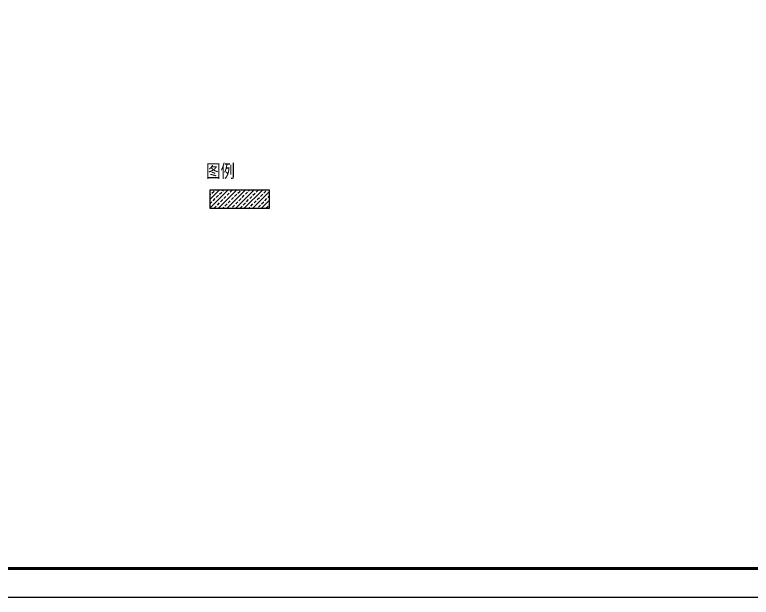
# Model space of a CAD drawing. Extents: x -737978 to 768813, y -372247 to 1140308.
# Drawn here: x -161126 to -122799, y -159911 to -129604 of the extents above; entities that cross this region are included whole.
import ezdxf

# ---------------------------------------------------------------- set-up
doc = ezdxf.new("R2010")
doc.units = 0
doc.header["$LTSCALE"] = 10
doc.header["$MEASUREMENT"] = 0
for name, color, linetype in [('0-填充墙', 8, 'CONTINUOUS'), ('PUB_TEXT', 7, 'CONTINUOUS'), ('PUB_TITLE', 4, 'CONTINUOUS')]:
    doc.layers.add(name, color=color, linetype=linetype)
doc.styles.add('_宋体', font='', dxfattribs={"width": 0.8})
doc.styles.get('_宋体').set_extended_font_data('SimSun')

msp = doc.modelspace()

# ---------------------------------------------------------------- hatches: boundary and pattern name
at = {"layer": '0-填充墙'}
h = msp.add_hatch(dxfattribs=at)
h.set_pattern_fill('ANSI33', color=256, scale=100, style=0)
h.set_pattern_definition([(45, (320825.5, 15572.94), (-224.5064, 224.5064), []), (45, (321050, 15572.94), (-224.5064, 224.5064), [158.75, -79.375])])
h.paths.add_polyline_path([(-150955.5, -138718.4), (-147877.7, -138718.4), (-147877.7, -139692.1), (-150955.5, -139692.1)])

# ---------------------------------------------------------------- linework, layer by layer
msp.add_lwpolyline([(-150955.5, -138718.4), (-147877.7, -138718.4), (-147877.7, -139692.1), (-150955.5, -139692.1)], close=True, dxfattribs=at)
at = {"layer": 'PUB_TITLE'}
msp.add_lwpolyline([(-219725.1, -159910.6), (-62075.1, -159910.6), (-62075.1, -70810.6), (-219725.1, -70810.6)], close=True, dxfattribs=at)
at = {"layer": 'PUB_TITLE', "const_width": 150}
msp.add_lwpolyline([(-215975.1, -158410.6), (-63575.1, -158410.6), (-63575.1, -72310.6), (-215975.1, -72310.6)], close=True, dxfattribs=at)

# ---------------------------------------------------------------- texts
at = {"layer": 'PUB_TEXT', "style": '_宋体', "width": 0.8}
msp.add_text('图例', height=685.44, dxfattribs=at).set_placement((-151163, -138076))

doc.saveas('drawing.dxf')
